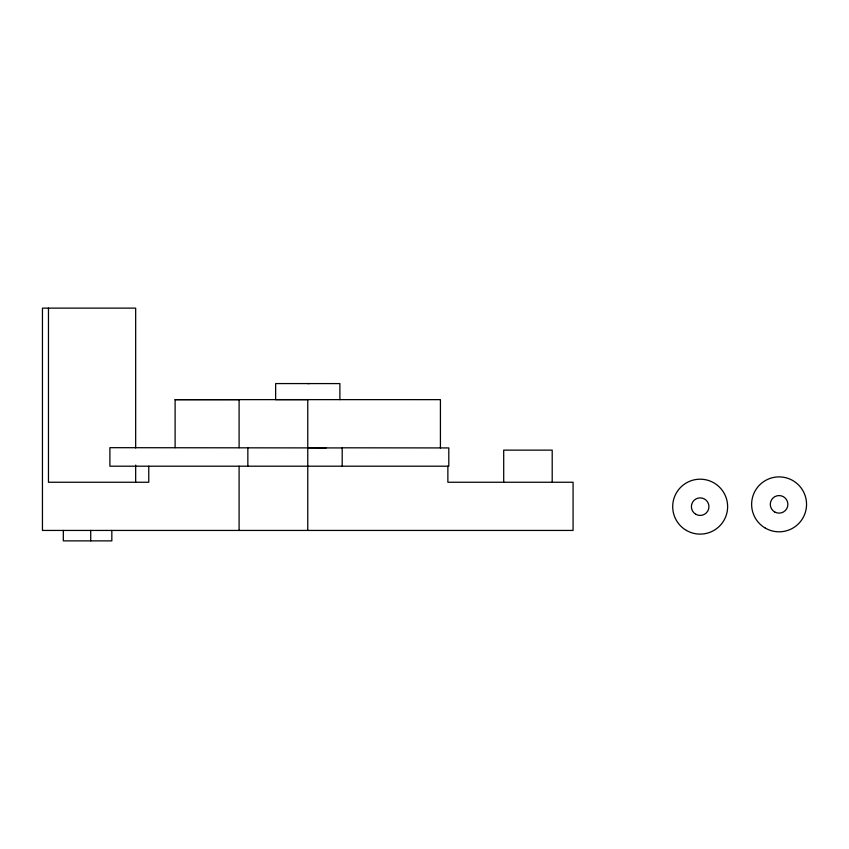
<?xml version="1.0" encoding="UTF-8"?>
<svg xmlns="http://www.w3.org/2000/svg" width="849" height="849" viewBox="0 0 849 849"><rect width="100%" height="100%" fill="white"/><g stroke="black" fill="none" stroke-linecap="round" stroke-linejoin="round"><path stroke-width="1.27" d="M339.887 399.635L339.887 383.589L275.649 383.568L275.638 399.624L440.419 399.646L440.419 447.932M447.869 466.197L447.869 482.253L573.075 482.253L573.075 530.434L42.45 530.434L42.45 308.123L135.67 308.123L135.67 447.954M503.701 482.253L503.701 450.14L552.2 450.14L552.2 482.253M342.189 447.932L109.892 447.678L109.892 466.197L448.803 466.197L448.803 447.932L342.189 447.805L342.189 466.197M307.762 383.589L309.376 383.589M175.106 447.678L175.106 399.646L307.762 399.624L307.762 530.434M175.106 399.646L239.1 399.646L239.1 447.678M307.762 447.752L326.303 447.848M247.844 447.678L247.844 466.197M239.1 466.197L239.1 530.434M148.766 466.197L148.766 482.253L48.467 482.253L48.467 308.123M135.67 465.103L135.67 482.253M111.835 530.434L111.835 540.877L63.325 540.877L63.325 530.434M90.716 530.434L90.716 540.877M695.777 514.261A8.787 8.787 0 0 0 708.947 506.651A8.787 8.787 0 0 0 695.777 499.053A8.787 8.787 0 0 0 695.777 514.261M774.691 511.958A8.787 8.787 0 0 0 787.872 504.348A8.787 8.787 0 0 0 774.691 496.739A8.787 8.787 0 0 0 774.691 511.958M686.427 530.434A27.465 27.465 0 0 0 727.625 506.651A27.465 27.465 0 0 0 686.427 482.869A27.465 27.465 0 0 0 686.427 530.434M765.352 528.131A27.465 27.465 0 0 0 806.55 504.348A27.465 27.465 0 0 0 765.352 480.566A27.465 27.465 0 0 0 765.352 528.131"/></g></svg>
